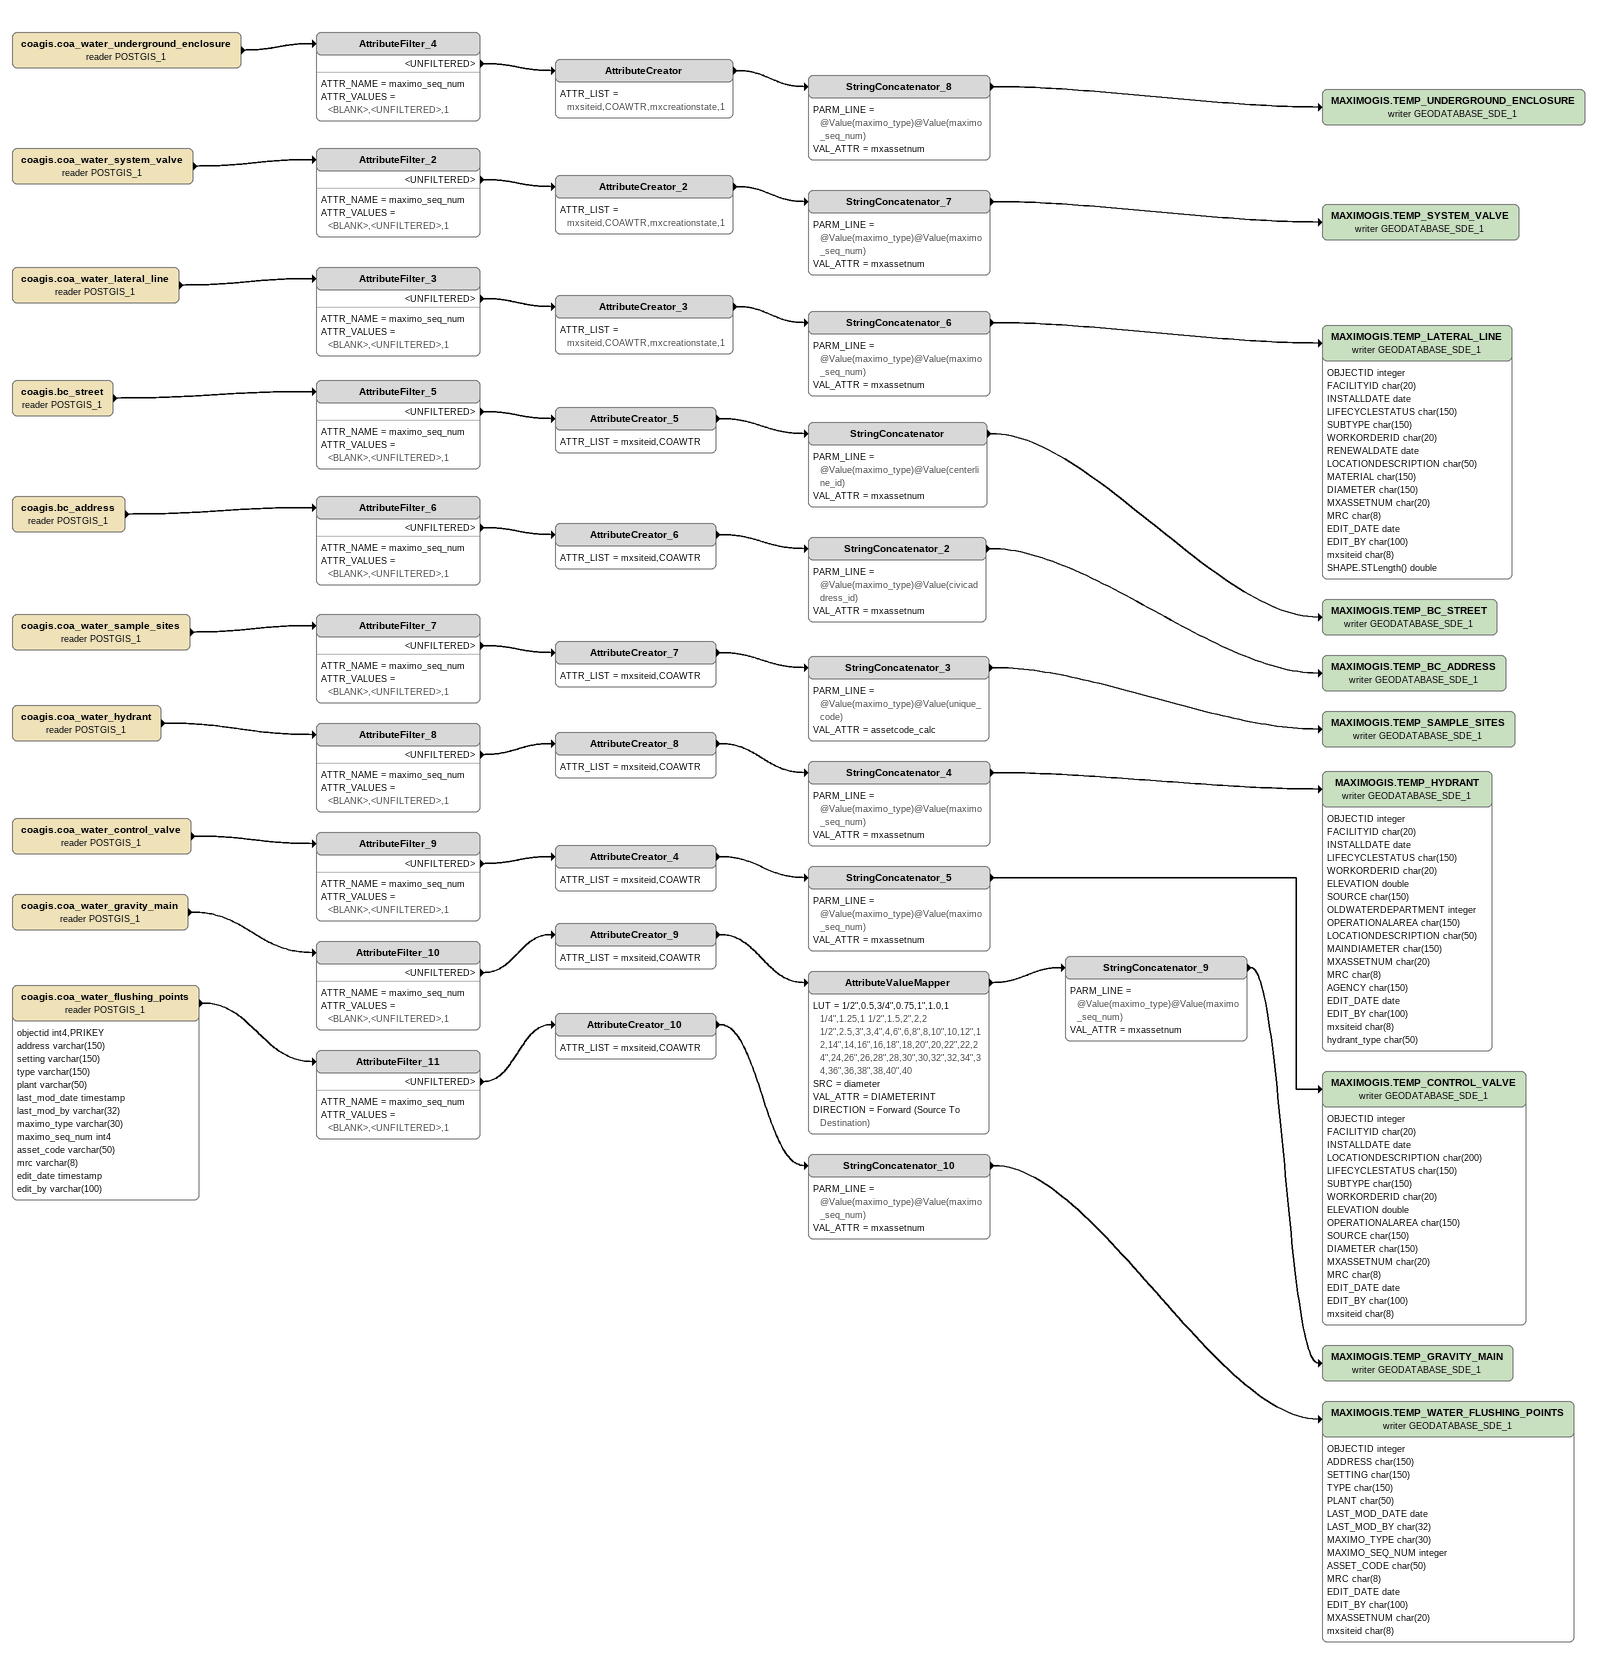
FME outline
coagis.coa_water_underground_enclosure (reader POSTGIS_1)
    -> AttributeFilter_4
AttributeFilter_4
    ATTR_NAME = maximo_seq_num
    ATTR_VALUES = <BLANK>,<UNFILTERED>,1
    <UNFILTERED> -> AttributeCreator
AttributeCreator
    ATTR_LIST = mxsiteid,COAWTR,mxcreationstate,1
    -> StringConcatenator_8
StringConcatenator_8
    PARM_LINE = @Value(maximo_type)@Value(maximo_seq_num)
    VAL_ATTR = mxassetnum
    -> MAXIMOGIS.TEMP_UNDERGROUND_ENCLOSURE (writer GEODATABASE_SDE_1)
MAXIMOGIS.TEMP_UNDERGROUND_ENCLOSURE (writer GEODATABASE_SDE_1)
coagis.coa_water_system_valve (reader POSTGIS_1)
    -> AttributeFilter_2
AttributeFilter_2
    ATTR_NAME = maximo_seq_num
    ATTR_VALUES = <BLANK>,<UNFILTERED>,1
    <UNFILTERED> -> AttributeCreator_2
AttributeCreator_2
    ATTR_LIST = mxsiteid,COAWTR,mxcreationstate,1
    -> StringConcatenator_7
StringConcatenator_7
    PARM_LINE = @Value(maximo_type)@Value(maximo_seq_num)
    VAL_ATTR = mxassetnum
    -> MAXIMOGIS.TEMP_SYSTEM_VALVE (writer GEODATABASE_SDE_1)
MAXIMOGIS.TEMP_SYSTEM_VALVE (writer GEODATABASE_SDE_1)
coagis.coa_water_lateral_line (reader POSTGIS_1)
    -> AttributeFilter_3
AttributeFilter_3
    ATTR_NAME = maximo_seq_num
    ATTR_VALUES = <BLANK>,<UNFILTERED>,1
    <UNFILTERED> -> AttributeCreator_3
AttributeCreator_3
    ATTR_LIST = mxsiteid,COAWTR,mxcreationstate,1
    -> StringConcatenator_6
StringConcatenator_6
    PARM_LINE = @Value(maximo_type)@Value(maximo_seq_num)
    VAL_ATTR = mxassetnum
    -> MAXIMOGIS.TEMP_LATERAL_LINE (writer GEODATABASE_SDE_1)
MAXIMOGIS.TEMP_LATERAL_LINE (writer GEODATABASE_SDE_1)
    attributes: OBJECTID integer, FACILITYID char(20), INSTALLDATE date, LIFECYCLESTATUS char(150), SUBTYPE char(150), WORKORDERID char(20), RENEWALDATE date, LOCATIONDESCRIPTION char(50), MATERIAL char(150), DIAMETER char(150), MXASSETNUM char(20), MRC char(8), EDIT_DATE date, EDIT_BY char(100), mxsiteid char(8), SHAPE.STLength() double
coagis.bc_street (reader POSTGIS_1)
    -> AttributeFilter_5
AttributeFilter_5
    ATTR_NAME = maximo_seq_num
    ATTR_VALUES = <BLANK>,<UNFILTERED>,1
    <UNFILTERED> -> AttributeCreator_5
AttributeCreator_5
    ATTR_LIST = mxsiteid,COAWTR
    -> StringConcatenator
StringConcatenator
    PARM_LINE = @Value(maximo_type)@Value(centerline_id)
    VAL_ATTR = mxassetnum
    -> MAXIMOGIS.TEMP_BC_STREET (writer GEODATABASE_SDE_1)
MAXIMOGIS.TEMP_BC_STREET (writer GEODATABASE_SDE_1)
coagis.bc_address (reader POSTGIS_1)
    -> AttributeFilter_6
AttributeFilter_6
    ATTR_NAME = maximo_seq_num
    ATTR_VALUES = <BLANK>,<UNFILTERED>,1
    <UNFILTERED> -> AttributeCreator_6
AttributeCreator_6
    ATTR_LIST = mxsiteid,COAWTR
    -> StringConcatenator_2
StringConcatenator_2
    PARM_LINE = @Value(maximo_type)@Value(civicaddress_id)
    VAL_ATTR = mxassetnum
    -> MAXIMOGIS.TEMP_BC_ADDRESS (writer GEODATABASE_SDE_1)
MAXIMOGIS.TEMP_BC_ADDRESS (writer GEODATABASE_SDE_1)
coagis.coa_water_sample_sites (reader POSTGIS_1)
    -> AttributeFilter_7
AttributeFilter_7
    ATTR_NAME = maximo_seq_num
    ATTR_VALUES = <BLANK>,<UNFILTERED>,1
    <UNFILTERED> -> AttributeCreator_7
AttributeCreator_7
    ATTR_LIST = mxsiteid,COAWTR
    -> StringConcatenator_3
StringConcatenator_3
    PARM_LINE = @Value(maximo_type)@Value(unique_code)
    VAL_ATTR = assetcode_calc
    -> MAXIMOGIS.TEMP_SAMPLE_SITES (writer GEODATABASE_SDE_1)
MAXIMOGIS.TEMP_SAMPLE_SITES (writer GEODATABASE_SDE_1)
coagis.coa_water_hydrant (reader POSTGIS_1)
    -> AttributeFilter_8
AttributeFilter_8
    ATTR_NAME = maximo_seq_num
    ATTR_VALUES = <BLANK>,<UNFILTERED>,1
    <UNFILTERED> -> AttributeCreator_8
AttributeCreator_8
    ATTR_LIST = mxsiteid,COAWTR
    -> StringConcatenator_4
StringConcatenator_4
    PARM_LINE = @Value(maximo_type)@Value(maximo_seq_num)
    VAL_ATTR = mxassetnum
    -> MAXIMOGIS.TEMP_HYDRANT (writer GEODATABASE_SDE_1)
MAXIMOGIS.TEMP_HYDRANT (writer GEODATABASE_SDE_1)
    attributes: OBJECTID integer, FACILITYID char(20), INSTALLDATE date, LIFECYCLESTATUS char(150), WORKORDERID char(20), ELEVATION double, SOURCE char(150), OLDWATERDEPARTMENT integer, OPERATIONALAREA char(150), LOCATIONDESCRIPTION char(50), MAINDIAMETER char(150), MXASSETNUM char(20), MRC char(8), AGENCY char(150), EDIT_DATE date, EDIT_BY char(100), mxsiteid char(8), hydrant_type char(50)
coagis.coa_water_control_valve (reader POSTGIS_1)
    -> AttributeFilter_9
AttributeFilter_9
    ATTR_NAME = maximo_seq_num
    ATTR_VALUES = <BLANK>,<UNFILTERED>,1
    <UNFILTERED> -> AttributeCreator_4
AttributeCreator_4
    ATTR_LIST = mxsiteid,COAWTR
    -> StringConcatenator_5
StringConcatenator_5
    PARM_LINE = @Value(maximo_type)@Value(maximo_seq_num)
    VAL_ATTR = mxassetnum
    -> MAXIMOGIS.TEMP_CONTROL_VALVE (writer GEODATABASE_SDE_1)
MAXIMOGIS.TEMP_CONTROL_VALVE (writer GEODATABASE_SDE_1)
    attributes: OBJECTID integer, FACILITYID char(20), INSTALLDATE date, LOCATIONDESCRIPTION char(200), LIFECYCLESTATUS char(150), SUBTYPE char(150), WORKORDERID char(20), ELEVATION double, OPERATIONALAREA char(150), SOURCE char(150), DIAMETER char(150), MXASSETNUM char(20), MRC char(8), EDIT_DATE date, EDIT_BY char(100), mxsiteid char(8)
coagis.coa_water_gravity_main (reader POSTGIS_1)
    -> AttributeFilter_10
AttributeFilter_10
    ATTR_NAME = maximo_seq_num
    ATTR_VALUES = <BLANK>,<UNFILTERED>,1
    <UNFILTERED> -> AttributeCreator_9
AttributeCreator_9
    ATTR_LIST = mxsiteid,COAWTR
    -> AttributeValueMapper
AttributeValueMapper
    LUT = 1/2",0.5,3/4",0.75,1",1.0,1 1/4",1.25,1 1/2",1.5,2",2,2 1/2",2.5,3",3,4",4,6",6,8",8,10",10,12",12,14",14,16",16,18",18,20",20,22",22,24",24,26",26,28",28,30",30,32",32,34",34,36",36,38",38,40",40
    SRC = diameter
    VAL_ATTR = DIAMETERINT
    DIRECTION = Forward (Source To Destination)
    -> StringConcatenator_9
StringConcatenator_9
    PARM_LINE = @Value(maximo_type)@Value(maximo_seq_num)
    VAL_ATTR = mxassetnum
    -> MAXIMOGIS.TEMP_GRAVITY_MAIN (writer GEODATABASE_SDE_1)
MAXIMOGIS.TEMP_GRAVITY_MAIN (writer GEODATABASE_SDE_1)
coagis.coa_water_flushing_points (reader POSTGIS_1)
    attributes: objectid int4,PRIKEY, address varchar(150), setting varchar(150), type varchar(150), plant varchar(50), last_mod_date timestamp, last_mod_by varchar(32), maximo_type varchar(30), maximo_seq_num int4, asset_code varchar(50), mrc varchar(8), edit_date timestamp, edit_by varchar(100)
    -> AttributeFilter_11
AttributeFilter_11
    ATTR_NAME = maximo_seq_num
    ATTR_VALUES = <BLANK>,<UNFILTERED>,1
    <UNFILTERED> -> AttributeCreator_10
AttributeCreator_10
    ATTR_LIST = mxsiteid,COAWTR
    -> StringConcatenator_10
StringConcatenator_10
    PARM_LINE = @Value(maximo_type)@Value(maximo_seq_num)
    VAL_ATTR = mxassetnum
    -> MAXIMOGIS.TEMP_WATER_FLUSHING_POINTS (writer GEODATABASE_SDE_1)
MAXIMOGIS.TEMP_WATER_FLUSHING_POINTS (writer GEODATABASE_SDE_1)
    attributes: OBJECTID integer, ADDRESS char(150), SETTING char(150), TYPE char(150), PLANT char(50), LAST_MOD_DATE date, LAST_MOD_BY char(32), MAXIMO_TYPE char(30), MAXIMO_SEQ_NUM integer, ASSET_CODE char(50), MRC char(8), EDIT_DATE date, EDIT_BY char(100), MXASSETNUM char(20), mxsiteid char(8)
